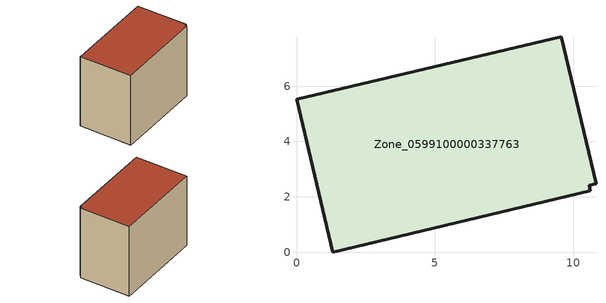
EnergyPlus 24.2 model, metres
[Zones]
Zone_0599100000337763
 floor ground (C_G): 10.82,2.47 10.58,2.42 10.62,2.21 1.31,0 0,5.53 9.56,7.78 z0
 wall outside (C_F): 10.82,2.47 9.56,7.78 0,5.53 1.31,0 10.62,2.21 10.58,2.42 10.82,2.47 z0:7.94
 roof outside (C_R): 10.58,2.42 10.82,2.47 9.56,7.78 0,5.53 1.31,0 10.62,2.21 z7.94
[BUILDING]
Pand.0599100000337763: North Axis=0; Terrain=City; Loads Convergence Tolerance Value=0.04; Temperature Convergence Tolerance Value=0.4; Solar Distribution=FullExterior; Maximum Number of Warmup Days=25; Minimum Number of Warmup Days=1
[Site:Location]
Rotterdam.The.Hague.AP_ZH_NLD Design_Conditions: Latitude=51.96; Longitude=4.45; Time Zone=1; Elevation=-4.5
[SITE:GROUNDTEMPERATURE:BUILDINGSURFACE]
18, 18, 18, 18, 18, 18, 18, 18, 18, 18, 18, 18
[MATERIAL] Thermal Absorptance=0.9; Solar Absorptance=0.7; Visible Absorptance=0.7
Name | Roughness | Thickness | Conductivity | Density | Specific Heat
G.TC.1975-1991 | MediumSmooth | 0.15 | 0.288461 | 540 | 1210
F.TC.1975-1991 | Rough | 0.3 | 0.230769 | 1920 | 840
R.TC.1975-1991 | MediumRough | 0.2 | 0.153846 | 1500 | 1000
[CONSTRUCTION]
C_G: G.TC.1975-1991
C_F: F.TC.1975-1991
C_R: R.TC.1975-1991
[ZONE]
Zone_0599100000337763: Type=1; Multiplier=1; Ceiling Height=Autocalculate; Volume=Autocalculate; Floor Area=autocalculate; Part of Total Floor Area=Yes
[ZONEINFILTRATION:DESIGNFLOWRATE]
Infil_Zone_0599100000337763: Zone or ZoneList or Space or SpaceList=Zone_0599100000337763; Schedule=AlwaysOn; Design Flow Rate Calculation Method=Flow/Area; Flow Rate per Floor Area=0.003; Constant Term Coefficient=1; Temperature Term Coefficient=0; Velocity Term Coefficient=0; Velocity Squared Term Coefficient=0
[HVACTEMPLATE:ZONE:IDEALLOADSAIRSYSTEM]
Zone_0599100000337763: Maximum Heating Supply Air Temperature=50; Minimum Cooling Supply Air Temperature=13; Maximum Heating Supply Air Humidity Ratio=0.0156; Minimum Cooling Supply Air Humidity Ratio=0.0077; Heating Limit=NoLimit; Cooling Limit=NoLimit; Dehumidification Control Type=ConstantSensibleHeatRatio; Cooling Sensible Heat Ratio=0.7; Dehumidification Setpoint=60; Humidification Control Type=None; Humidification Setpoint=30; Outdoor Air Method=None; Outdoor Air Flow Rate per Person=0.00944; Outdoor Air Flow Rate per Zone Floor Area=0; Outdoor Air Flow Rate per Zone=0; Demand Controlled Ventilation Type=None; Outdoor Air Economizer Type=NoEconomizer; Heat Recovery Type=None; Sensible Heat Recovery Effectiveness=0.7; Latent Heat Recovery Effectiveness=0.65
[ZONECONTROL:THERMOSTAT]
ThermostatControl_Zone_0599100000337763: Zone or ZoneList=Zone_0599100000337763; Control Type Schedule=DualSetpointControlType; Control 1=Thermostat_Zone_0599100000337763; Temperature Difference Between Cutout And Setpoint=0
[THERMOSTATSETPOINT:DUALSETPOINT]
Thermostat_Zone_0599100000337763: Heating Setpoint Temperature Schedule=HeatingSetpoint_Zone_0599100000337763; Cooling Setpoint Temperature Schedule=CoolingSetpoint_Zone_0599100000337763
[SCHEDULE:COMPACT]
HeatingSetpoint_Zone_0599100000337763: Through: 12/31, For: AllDays, Until: 24:00, 21
CoolingSetpoint_Zone_0599100000337763: Through: 12/31, For: AllDays, Until: 24:00, 24
DualSetpointControlType: Through: 12/31, For: AllDays, Until: 24:00, 4
AlwaysOn: Through: 12/31, For: AllDays, Until: 24:00, 1
